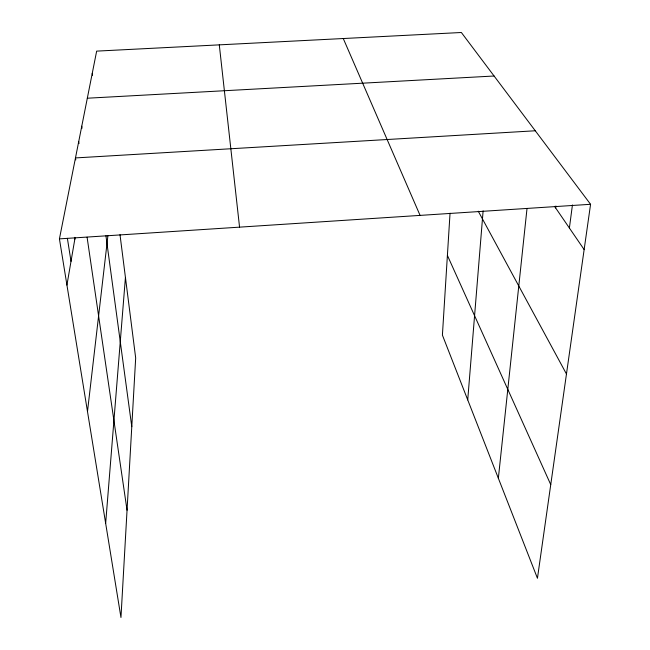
<?xml version="1.0" encoding="UTF-8"?>
<svg xmlns="http://www.w3.org/2000/svg" width="650" height="650" viewBox="0 0 650 650"><rect width="100%" height="100%" fill="white"/><g stroke="black" fill="none" stroke-linecap="round" stroke-linejoin="round"><path stroke-width="0.97" d="M450.044 213.184L442.406 335.116L537.444 578.264L590.574 204.295L461.362 32.5L96.655 51.123L59.426 238.875L120.965 617.5L135.679 357.988L119.998 234.666M105.657 523.347L125.434 277.428M467.724 399.896L483.113 210.868M498.355 478.254L526.988 208.78M87.49 411.531L107.908 235.771M555.677 207.984L555.921 205.985M569.392 228.036L572.439 204.945M66.934 285.09L75.132 237.404M59.426 238.875L590.574 204.295M535.275 130.772L75.473 157.926L75.766 159.924M87.319 98.215L494.089 76.009M554.564 206.359L584.139 249.584M478.27 211.209L566.467 374.01M447.403 255.418L550.745 484.648M343.265 38.529L420.079 215.394M67.381 238.331L71.013 261.365M74.49 237.356L74.799 239.354M87.084 237.201L127.043 510.218M78.723 141.546L79.007 143.544M81.77 126.197L82.046 128.196M105.934 235.739L131.779 426.692M92.243 73.353L92.503 75.335M219.286 44.858L239.557 227.151"/></g></svg>
